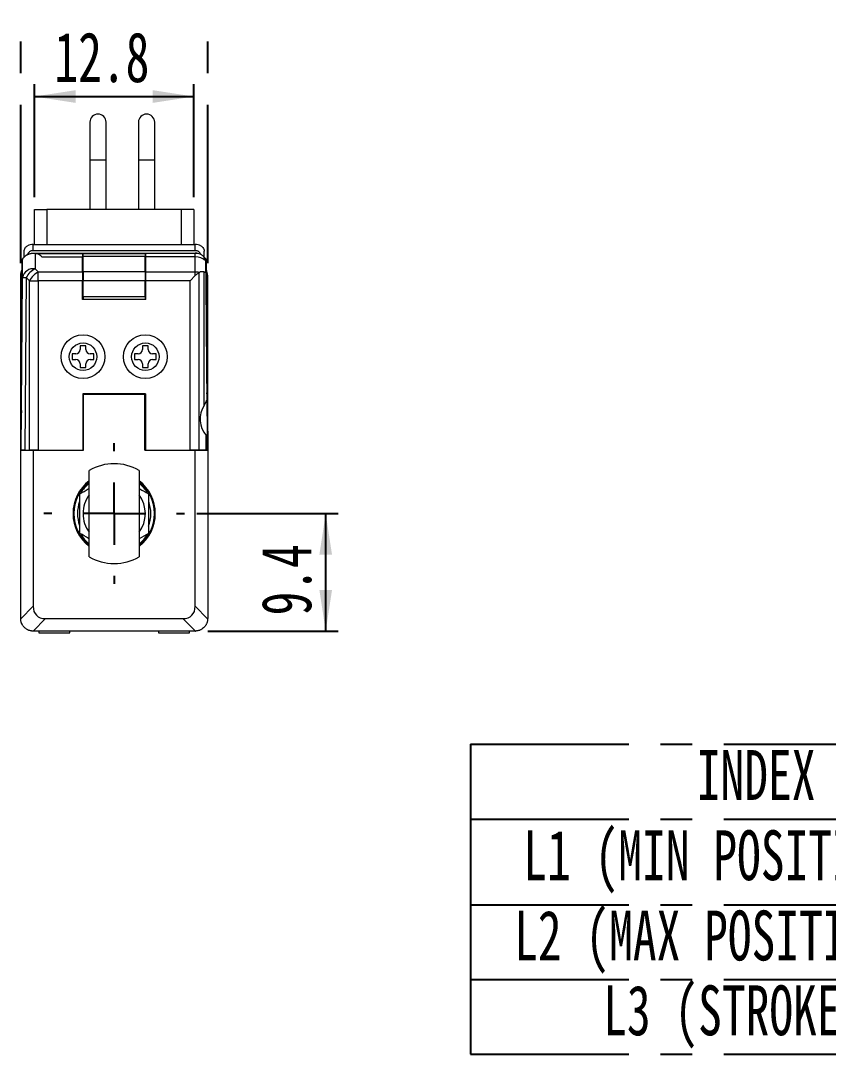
# Model space of a CAD drawing. Header units: millimetres. Extents: x 5 to 415, y 5 to 292.
# Drawn here: x 271.1 to 335.9, y 137.2 to 220.1 of the extents above; entities that cross this region are included whole.
import ezdxf

# ---------------------------------------------------------------- set-up
doc = ezdxf.new("R2010")
doc.units = ezdxf.units.MM
doc.linetypes.add('CENTERX2', pattern=[20.32, 12.7, -2.54, 2.54, -2.54])
doc.layers.add('CENTER_LINE', color=7, linetype='CENTERX2')
doc.styles.add('SLDTEXTSTYLE0', font='TXT', dxfattribs={"width": 0.7})
doc.dimstyles.new('SLDDIMSTYLE0', dxfattribs={"dimtxt": 4, "dimasz": 3.302, "dimexe": 0, "dimexo": 0.0625, "dimgap": 1, "dimtad": 1, "dimrnd": 1e-09, "dimzin": 12, "dimdsep": 46, "dimtxsty": 'SLDTEXTSTYLE0', "dimsah": 1, "dimcen": 0.09, "dimadec": 0, "dimazin": 3, "dimtfac": 1, "dimtofl": 0, "dimtmove": 0, "dimatfit": 3, "dimfxl": 1, "dimfrac": 2, "dimtolj": 1, "dimtzin": 12, "dimarcsym": 0})
doc.dimstyles.new('SLDDIMSTYLE4', dxfattribs={"dimtxt": 4, "dimasz": 3.302, "dimexe": 0, "dimexo": 0.0625, "dimgap": 1, "dimtad": 1, "dimdec": 1, "dimrnd": 1e-09, "dimzin": 12, "dimdsep": 46, "dimtxsty": 'SLDTEXTSTYLE0', "dimsah": 1, "dimcen": 0.09, "dimadec": 0, "dimazin": 3, "dimtfac": 1, "dimtdec": 1, "dimtofl": 0, "dimtmove": 0, "dimatfit": 3, "dimfxl": 1, "dimfrac": 2, "dimtolj": 1, "dimtzin": 12, "dimarcsym": 0})

# ---------------------------------------------------------------- blocks, each defined once
blk = doc.blocks.new('SW_TABLEANNOTATION_1')
at = {"layer": 'CENTER_LINE', "color": 0}
for p, q in [((0, 0), (0, -6)), ((0, 0), (49.878, 0)), ((0, -6), (0, -12.87)), ((0, -6), (49.878, -6)), ((0, -12.87), (0, -18.87)), ((0, -12.87), (49.878, -12.87)), ((0, -18.87), (0, -24.87)), ((0, -18.87), (49.878, -18.87)), ((0, -24.87), (49.878, -24.87))]:
    blk.add_line(p, q, dxfattribs=at)
at = {"layer": 'CENTER_LINE', "color": 0, "char_height": 4, "attachment_point": 1, "style": 'SLDTEXTSTYLE0'}
for s, insert in [('INDEX', (18.153, -0.47)), ('L1 (MIN POSITION)', (4.242, -6.905)), ('L2 (MAX POSITION)', (3.505, -13.34)), ('L3 (STROKE)', (10.644, -19.34))]:
    blk.add_mtext(s, dxfattribs=dict(at, insert=insert))
blk = doc.blocks.new('_D_13')
at = {"layer": 'CENTER_LINE'}
for p, q in [((272.201, 205.922), (272.201, 214.985)), ((285.001, 205.922), (285.001, 214.985)), ((272.201, 213.985), (285.001, 213.985))]:
    blk.add_line(p, q, dxfattribs=at)
for points in [[(272.201, 213.985), (275.503, 213.477), (275.503, 214.493)], [(285.001, 213.985), (281.699, 214.493), (281.699, 213.477)]]:
    blk.add_solid(points, dxfattribs=at)
at = {"layer": 'CENTER_LINE', "insert": (273.806, 219.141), "char_height": 4, "attachment_point": 1, "style": 'SLDTEXTSTYLE0'}
blk.add_mtext('12.8', dxfattribs=at)
blk = doc.blocks.new('_D_14')
at = {"layer": 'CENTER_LINE'}
for p, q in [((271.101, 200.622), (271.101, 222.923)), ((286.101, 200.622), (286.101, 222.923)), ((271.101, 221.923), (286.101, 221.923))]:
    blk.add_line(p, q, dxfattribs=at)
for centre, start, end in [((280.584, 224.254), 153.43495, 206.56505), ((276.617, 224.254), 333.43495, 26.56505)]:
    blk.add_arc(centre, 5.211, start, end, dxfattribs=at)
for points in [[(271.101, 221.923), (274.403, 221.415), (274.403, 222.431)], [(286.101, 221.923), (282.799, 222.431), (282.799, 221.415)]]:
    blk.add_solid(points, dxfattribs=at)
at = {"layer": 'CENTER_LINE', "insert": (275.923, 227.079), "char_height": 4, "attachment_point": 1, "style": 'SLDTEXTSTYLE0'}
blk.add_mtext('15', dxfattribs=at)
blk = doc.blocks.new('_D_15')
at = {"layer": 'CENTER_LINE'}
for p, q in [((285.241, 180.54), (296.568, 180.54)), ((295.568, 171.12), (295.568, 180.54)), ((286.101, 171.12), (296.568, 171.12))]:
    blk.add_line(p, q, dxfattribs=at)
for points in [[(295.568, 180.54), (295.06, 177.238), (296.076, 177.238)], [(295.568, 171.12), (296.076, 174.422), (295.06, 174.422)]]:
    blk.add_solid(points, dxfattribs=at)
at = {"layer": 'CENTER_LINE', "insert": (290.411, 172.374), "char_height": 4, "attachment_point": 1, "rotation": 90, "style": 'SLDTEXTSTYLE0'}
blk.add_mtext('9.4', dxfattribs=at)
blk = doc.blocks.new('SW_CENTERMARKSYMBOL_2')
at = {"layer": 'CENTER_LINE', "color": 0}
for p, q in [((0, 5), (0, 5.641)), ((0, 0), (0, 2.5)), ((-5, 0), (-5.641, 0)), ((0, 0), (-2.5, 0)), ((0, 0), (0, -2.5)), ((0, 0), (2.5, 0)), ((5, 0), (5.641, 0)), ((0, -5), (0, -5.641))]:
    blk.add_line(p, q, dxfattribs=at)

msp = doc.modelspace()

# ---------------------------------------------------------------- linework, layer by layer
at = {"color": 7, "linetype": 'Continuous', "lineweight": 18}
for p, q in [((276.651, 211.922), (276.651, 208.922)), ((277.951, 208.922), (277.951, 211.922)), ((280.551, 211.922), (280.551, 208.922)), ((281.851, 208.922), (281.851, 211.922)), ((276.651, 208.922), (276.651, 204.922)), ((277.951, 204.922), (277.951, 208.922)), ((280.551, 208.922), (280.551, 204.922)), ((281.851, 204.922), (281.851, 208.922)), ((272.201, 202.122), (272.201, 204.922)), ((284.001, 204.922), (273.201, 204.922)), ((285.001, 204.922), (285.001, 202.122)), ((272.101, 201.622), (272.101, 202.122)), ((272.101, 202.122), (285.101, 202.122)), ((285.101, 201.622), (272.101, 201.622)), ((272.101, 201.422), (285.101, 201.422)), ((272.101, 201.422), (276.051, 201.422)), ((276.051, 201.397), (276.051, 201.422)), ((276.122, 201.422), (276.101, 201.378)), ((276.122, 201.422), (281.079, 201.422)), ((281.079, 201.422), (281.101, 201.378)), ((281.151, 201.422), (285.101, 201.422)), ((281.151, 201.396), (281.151, 201.422)), ((285.101, 201.622), (285.101, 202.122)), ((271.101, 185.622), (271.234, 200.921)), ((271.254, 199.477), (271.254, 200.954)), ((271.371, 201.105), (271.371, 201.122)), ((272.254, 201.41), (272.254, 200.175)), ((272.321, 201.397), (276.051, 201.397)), ((276.051, 201.104), (272.831, 201.104)), ((276.051, 201.397), (276.051, 201.104)), ((276.051, 199.915), (276.051, 201.104)), ((276.101, 200.866), (276.051, 200.866)), ((276.101, 200.822), (276.051, 200.822)), ((276.101, 200.822), (276.101, 201.378)), ((276.101, 201.378), (276.105, 201.37)), ((276.101, 199.014), (276.101, 200.822)), ((281.097, 201.37), (276.105, 201.37)), ((276.12, 199.915), (276.109, 201.165)), ((281.092, 201.165), (276.109, 201.165)), ((281.081, 199.915), (281.092, 201.165)), ((281.101, 201.378), (281.097, 201.37)), ((281.101, 201.378), (281.101, 200.822)), ((281.101, 200.866), (281.151, 200.866)), ((281.101, 199.014), (281.101, 200.822)), ((281.101, 200.822), (281.151, 200.822)), ((285.101, 201.396), (281.151, 201.396)), ((281.151, 201.129), (281.151, 201.396)), ((285.101, 201.129), (281.151, 201.129)), ((281.151, 199.915), (281.151, 201.129)), ((285.101, 201.129), (285.101, 201.396)), ((285.101, 199.915), (285.101, 201.129)), ((285.834, 200.873), (285.83, 201.106)), ((285.94, 199.847), (285.94, 200.806)), ((285.967, 200.921), (286.101, 185.622)), ((272.254, 200.175), (272.515, 199.915)), ((272.515, 199.208), (272.515, 199.915)), ((272.515, 199.915), (276.051, 199.915)), ((276.051, 199.915), (276.051, 199.208)), ((281.081, 199.915), (276.12, 199.915)), ((281.151, 199.915), (285.101, 199.915)), ((281.151, 199.208), (281.151, 199.915)), ((285.101, 199.622), (285.101, 199.915)), ((285.393, 199.851), (285.393, 185.622)), ((285.808, 189.215), (285.808, 199.915)), ((271.101, 185.622), (271.101, 199.622)), ((271.132, 185.622), (271.254, 199.477)), ((271.547, 199.468), (271.425, 185.622)), ((271.808, 199.208), (271.547, 199.468)), ((271.808, 199.208), (272.515, 199.208)), ((271.808, 185.622), (271.808, 199.208)), ((276.051, 199.208), (272.515, 199.208)), ((272.515, 199.208), (272.515, 185.622)), ((276.051, 197.722), (276.051, 199.208)), ((276.101, 199.014), (276.051, 199.014)), ((276.106, 198.422), (276.101, 199.014)), ((281.079, 199.208), (276.122, 199.208)), ((276.122, 197.922), (276.122, 199.208)), ((281.079, 197.922), (281.079, 199.208)), ((281.095, 198.422), (281.101, 199.014)), ((281.101, 199.014), (281.151, 199.014)), ((284.686, 199.208), (281.151, 199.208)), ((281.151, 197.722), (281.151, 199.208)), ((284.686, 199.208), (285.101, 199.622)), ((284.686, 185.622), (284.686, 199.208)), ((286.101, 185.622), (286.101, 199.622)), ((276.109, 198.422), (276.051, 198.422)), ((276.109, 197.922), (276.109, 198.422)), ((281.092, 197.922), (281.092, 198.422)), ((281.092, 198.422), (281.151, 198.422)), ((276.109, 197.922), (276.051, 197.922)), ((281.151, 197.722), (276.051, 197.722)), ((276.104, 197.922), (276.104, 197.722)), ((276.113, 197.922), (276.113, 197.722)), ((276.122, 197.922), (276.113, 197.922)), ((281.079, 197.922), (276.122, 197.922)), ((281.079, 197.922), (281.088, 197.922)), ((281.088, 197.922), (281.088, 197.722)), ((281.092, 197.922), (281.151, 197.922)), ((281.097, 197.922), (281.097, 197.722)), ((276.334, 193.997), (275.867, 193.997)), ((275.867, 193.997), (275.867, 193.705)), ((276.334, 193.705), (276.334, 193.997)), ((281.334, 193.997), (280.867, 193.997)), ((280.867, 193.997), (280.867, 193.705)), ((281.334, 193.705), (281.334, 193.997)), ((275.226, 193.355), (275.226, 192.889)), ((275.517, 193.355), (275.226, 193.355)), ((276.976, 193.355), (276.684, 193.355)), ((276.976, 192.889), (276.976, 193.355)), ((280.226, 193.355), (280.226, 192.889)), ((280.517, 193.355), (280.226, 193.355)), ((281.976, 193.355), (281.684, 193.355)), ((281.976, 192.889), (281.976, 193.355)), ((275.226, 192.889), (275.517, 192.889)), ((275.867, 192.539), (275.867, 192.247)), ((276.334, 192.247), (276.334, 192.539)), ((276.684, 192.889), (276.976, 192.889)), ((280.226, 192.889), (280.517, 192.889)), ((280.867, 192.539), (280.867, 192.247)), ((281.334, 192.247), (281.334, 192.539)), ((281.684, 192.889), (281.976, 192.889)), ((275.867, 192.247), (276.334, 192.247)), ((280.867, 192.247), (281.334, 192.247)), ((281.126, 190.147), (276.076, 190.147)), ((276.076, 190.147), (276.076, 185.622)), ((276.151, 185.62), (276.151, 190.12)), ((276.151, 190.12), (281.051, 190.12)), ((277.555, 190.147), (277.528, 190.12)), ((278.683, 190.12), (278.655, 190.147)), ((281.051, 185.62), (281.051, 190.12)), ((281.126, 190.147), (281.126, 185.622)), ((276.151, 189.122), (276.076, 189.122)), ((281.126, 189.122), (281.051, 189.122)), ((276.076, 187.122), (276.151, 187.122)), ((281.051, 187.122), (281.126, 187.122)), ((285.979, 185.622), (285.968, 186.801)), ((286.058, 186.576), (286.066, 185.622)), ((276.151, 186.053), (276.076, 186.093)), ((271.132, 185.622), (271.101, 185.622)), ((271.101, 172.12), (271.101, 185.62)), ((271.101, 185.62), (272.101, 185.62)), ((271.106, 185.62), (271.106, 185.622)), ((271.12, 185.62), (271.12, 185.622)), ((271.425, 185.622), (271.132, 185.622)), ((271.416, 185.62), (271.416, 185.622)), ((271.425, 185.622), (271.808, 185.622)), ((271.798, 185.62), (271.798, 185.622)), ((272.515, 185.622), (271.808, 185.622)), ((271.851, 185.62), (271.851, 185.622)), ((272.101, 185.62), (272.101, 173.11)), ((272.101, 185.62), (276.151, 185.62)), ((272.515, 185.622), (276.076, 185.622)), ((272.651, 185.622), (272.651, 185.62)), ((281.126, 185.654), (281.021, 185.62)), ((281.051, 185.62), (285.101, 185.62)), ((281.126, 185.622), (284.686, 185.622)), ((285.393, 185.622), (284.686, 185.622)), ((285.101, 173.11), (285.101, 185.62)), ((285.101, 185.62), (286.101, 185.62)), ((285.201, 185.62), (285.201, 185.622)), ((285.979, 185.622), (285.393, 185.622)), ((285.701, 185.622), (285.701, 185.62)), ((285.785, 185.622), (285.785, 185.62)), ((286.066, 185.622), (285.979, 185.622)), ((286.101, 185.622), (286.066, 185.622)), ((286.081, 185.62), (286.081, 185.622)), ((286.092, 185.62), (286.092, 185.622)), ((286.101, 185.62), (286.101, 172.12)), ((276.601, 177.075), (276.601, 184.004)), ((280.601, 184.004), (280.601, 180.54)), ((275.995, 182.21), (275.995, 182.318)), ((281.195, 182.318), (281.195, 182.217)), ((280.601, 180.54), (280.601, 177.075)), ((275.496, 179.42), (275.56, 179.42)), ((281.641, 179.42), (281.705, 179.42)), ((275.995, 178.761), (275.995, 178.869)), ((281.351, 178.952), (280.601, 178.519)), ((281.195, 178.862), (281.195, 178.761)), ((271.101, 172.11), (272.101, 173.11)), ((285.101, 173.11), (286.1, 172.11)), ((273.09, 172.12), (272.091, 171.12)), ((273.09, 172.12), (284.111, 172.12)), ((285.111, 171.12), (284.111, 172.12)), ((285.101, 171.12), (272.101, 171.12)), ((272.551, 171.12), (272.551, 170.97)), ((272.551, 170.97), (273.801, 170.97)), ((273.801, 170.97), (275.051, 170.97)), ((275.051, 170.97), (275.051, 171.12)), ((282.151, 171.12), (282.151, 170.97)), ((282.151, 170.97), (283.401, 170.97)), ((283.401, 170.97), (284.651, 170.97)), ((284.651, 170.97), (284.651, 171.12))]:
    msp.add_line(p, q, dxfattribs=at)
at = {"color": 8, "linetype": 'Continuous', "lineweight": 18}
for p, q in [((276.651, 208.922), (277.951, 208.922)), ((280.551, 208.922), (281.851, 208.922)), ((273.201, 204.922), (273.201, 202.122)), ((284.001, 202.122), (284.001, 204.922)), ((271.371, 201.122), (271.386, 201.122))]:
    msp.add_line(p, q, dxfattribs=at)
at = {"color": 7, "linetype": 'Continuous', "lineweight": 18}
for centre, radius in [((276.101, 193.122), 1.75), ((281.101, 193.122), 1.75), ((276.101, 193.122), 1.1), ((281.101, 193.122), 1.1)]:
    msp.add_circle(centre, radius, dxfattribs=at)
for centre, radius, start, end in [((277.301, 211.922), 0.65, 0, 180), ((281.201, 211.922), 0.65, 0, 180), ((285.101, 201.122), 1, 63.69863, 90), ((285.101, 200.422), 1, 82.48354, 90), ((285.101, 200.422), 1, 77.34027, 90), ((272.101, 200.422), 1, 147.81989, 150.05281), ((272.101, 200.422), 1, 43.04269, 81.16753), ((285.142, 199.984), 1.146, 45.82364, 92.07245), ((285.101, 200.422), 1, 32.66721, 77.34027), ((285.101, 200.422), 1, 29.94719, 32.66721), ((272.131, 199.286), 0.897, 82.12722, 167.73628), ((273.007, 198.716), 1.642, 117.27378, 152.72622), ((273.267, 198.455), 1.642, 117.27378, 152.72622), ((285.102, 198.536), 1.378, 76.08614, 90.07918), ((285.627, 199.489), 0.43, 116.60592, 122.80643), ((285.101, 199.622), 1, 0, 29.12304), ((271.553, 204.602), 5.133, 266.658, 269.92808), ((275.517, 193.705), 0.35, 270, 0), ((276.684, 193.705), 0.35, 180, 270), ((280.517, 193.705), 0.35, 270, 0), ((281.684, 193.705), 0.35, 180, 270), ((275.517, 192.539), 0.35, 0, 90), ((276.684, 192.539), 0.35, 90, 180), ((280.517, 192.539), 0.35, 0, 90), ((281.684, 192.539), 0.35, 90, 180), ((287.601, 188.122), 2.1, 148.62287, 218.98329), ((278.601, 180.54), 4, 60, 120), ((278.601, 180.54), 3.3, 127.3052, 232.6948), ((278.601, 180.54), 3.24, 128.11806, 231.88194), ((278.595, 180.54), 3.15, 129.27262, 145.62874), ((278.601, 180.54), 3.3, 307.3052, 52.6948), ((278.601, 180.54), 3.24, 308.11806, 51.88194), ((278.595, 180.54), 3.15, 34.37126, 50.44414), ((278.601, 180.54), 2.5, 143.1301, 180), ((278.601, 180.54), 2.5, 323.1301, 36.8699), ((278.601, 180.54), 2.94, 160.95159, 199.03597), ((278.601, 180.54), 2.94, 339.93096, 19.55781), ((278.601, 180.54), 2.5, 180, 216.8699), ((278.595, 180.54), 3.15, 214.37126, 230.72738), ((278.595, 180.54), 3.15, 309.55586, 325.62874), ((278.601, 180.54), 4, 240, 270), ((278.601, 180.54), 4, 270, 300), ((272.101, 172.12), 1, 180, 180.573), ((285.101, 172.12), 1, 359.427, 0), ((272.101, 172.12), 1, 269.427, 270), ((285.101, 172.12), 1, 270, 270.573)]:
    msp.add_arc(centre, radius, start, end, dxfattribs=at)
for centre, major_axis, ratio, start_param, end_param in [((285.101, 198.208), (0.707, 1.707), 0.414214, 0, 0.445561), ((285.101, 199.622), (1, 0), 0.414214, 0.573826, 0.785398), ((285.101, 296.625), (-1, 114.593), 0.000076, 2.576493, 2.77517), ((286.057, 188.122), (-0.018, 2.1), 0.008727, 2.398373, 7.046704), ((274.08, 174.099), (-1.715, -1.715), 0.57735, 5.759587, 6.806784), ((283.121, 174.099), (1.715, -1.715), 0.57735, 5.759587, 6.806784)]:
    msp.add_ellipse(centre, major_axis=major_axis, ratio=ratio, start_param=start_param, end_param=end_param, dxfattribs=at)
msp.add_ellipse((271.144, 188.122), major_axis=(0.007, 0.85), ratio=0.008727, dxfattribs=at)
for points in [[(272.201, 204.922), (272.216, 204.922), (272.246, 204.922), (272.477, 204.922), (272.807, 204.922), (273.069, 204.922), (273.201, 204.922)], [(285.001, 204.922), (284.986, 204.922), (284.955, 204.922), (284.724, 204.922), (284.394, 204.922), (284.132, 204.922), (284.001, 204.922)]]:
    msp.add_open_spline(points, degree=3, dxfattribs=at)
for points, knots in [([(271.254, 200.954), (271.255, 200.955), (271.256, 200.957), (271.263, 200.968), (271.276, 200.988), (271.294, 201.013), (271.319, 201.047), (271.354, 201.088), (271.386, 201.122), (271.424, 201.159), (271.468, 201.197), (271.515, 201.234), (271.567, 201.269), (271.623, 201.301), (271.683, 201.331), (271.749, 201.359), (271.82, 201.383), (271.897, 201.402), (271.977, 201.415), (272.064, 201.422), (272.157, 201.422), (272.222, 201.414), (272.254, 201.41)], [0, 0, 0, 0, 0.0379741, 0.1148992, 0.1540329, 0.192029, 0.269634, 0.3093226, 0.3533267, 0.3976727, 0.4429526, 0.4885163, 0.5336554, 0.5790445, 0.6251998, 0.6716197, 0.7223858, 0.7735166, 0.8258168, 0.8785323, 0.9389378, 1, 1, 1, 1]), ([(271.371, 201.122), (271.372, 201.199), (271.375, 201.359), (271.378, 201.503), (271.379, 201.579)], [0, 0, 0, 0, 0.479315, 1, 1, 1, 1]), ([(271.379, 201.579), (271.383, 201.625), (271.392, 201.714), (271.452, 201.841), (271.54, 201.948), (271.619, 201.995), (271.657, 202.018)], [0, 0, 0, 0, 0.268398, 0.522178, 0.764747, 1, 1, 1, 1]), ([(272.101, 201.622), (272.051, 201.618), (271.951, 201.609), (271.816, 201.541), (271.702, 201.44), (271.658, 201.351), (271.635, 201.306)], [0, 0, 0, 0, 0.2498829, 0.4998439, 0.7498829, 1, 1, 1, 1]), ([(272.101, 202.122), (272.024, 202.117), (271.87, 202.108), (271.728, 202.048), (271.657, 202.018)], [0, 0, 0, 0, 0.500008, 1, 1, 1, 1]), ([(285.566, 201.306), (285.544, 201.351), (285.499, 201.44), (285.385, 201.541), (285.25, 201.609), (285.15, 201.618), (285.101, 201.622)], [0, 0, 0, 0, 0.250117, 0.500156, 0.750117, 1, 1, 1, 1]), ([(285.544, 202.018), (285.588, 201.991), (285.676, 201.937), (285.768, 201.811), (285.814, 201.688), (285.82, 201.609), (285.822, 201.579)], [0, 0, 0, 0, 0.270501, 0.54064, 0.820446, 1, 1, 1, 1]), ([(285.83, 201.122), (285.829, 201.194), (285.826, 201.354), (285.823, 201.499), (285.822, 201.579)], [0, 0, 0, 0, 0.4520547, 1, 1, 1, 1]), ([(276.109, 201.165), (276.108, 201.229), (276.107, 201.345), (276.105, 201.362), (276.105, 201.37)], [0, 0, 0, 0, 0.557681, 1, 1, 1, 1]), ([(281.097, 201.37), (281.096, 201.358), (281.094, 201.336), (281.093, 201.217), (281.092, 201.165)], [0, 0, 0, 0, 0.557682, 1, 1, 1, 1]), ([(285.32, 201.398), (285.318, 201.397), (285.315, 201.397), (285.28, 201.396), (285.226, 201.396), (285.163, 201.396), (285.12, 201.396), (285.101, 201.396)], [0, 0, 0, 0, 0.209529, 0.419059, 0.628588, 0.838117, 1, 1, 1, 1]), ([(285.942, 200.962), (285.942, 200.96), (285.941, 200.957), (285.941, 200.919), (285.94, 200.862), (285.94, 200.813), (285.94, 200.806)], [0, 0, 0, 0, 0.2387509, 0.5024487, 0.9237691, 1, 1, 1, 1]), ([(271.101, 199.622), (271.106, 199.71), (271.117, 199.879), (271.191, 200.03), (271.227, 200.103)], [0, 0, 0, 0, 0.522752, 1, 1, 1, 1]), ([(276.12, 199.915), (276.12, 199.799), (276.122, 199.59), (276.122, 199.325), (276.122, 199.208)], [0, 0, 0, 0, 0.557568, 1, 1, 1, 1]), ([(281.081, 199.915), (281.081, 199.799), (281.079, 199.59), (281.079, 199.325), (281.079, 199.208)], [0, 0, 0, 0, 0.557568, 1, 1, 1, 1]), ([(285.393, 199.851), (285.319, 199.801), (285.221, 199.736), (285.123, 199.644), (285.101, 199.622)], [0, 0, 0, 0, 0.765617, 1, 1, 1, 1]), ([(285.808, 189.215), (285.88, 189.338), (285.966, 189.486), (286.022, 189.617), (286.031, 189.639)], [0, 0, 0, 0, 0.837006, 1, 1, 1, 1]), ([(285.968, 186.801), (285.997, 186.757), (286.047, 186.682), (286.055, 186.607), (286.058, 186.576)], [0, 0, 0, 0, 0.5829951, 1, 1, 1, 1]), ([(275.851, 182.127), (276.076, 182.257), (276.332, 182.405), (276.59, 182.554), (276.621, 182.572)], [0, 0, 0, 0, 0.880044, 1, 1, 1, 1]), ([(280.601, 182.56), (280.619, 182.55), (280.87, 182.405), (281.12, 182.261), (281.351, 182.127)], [0, 0, 0, 0, 0.074136, 1, 1, 1, 1]), ([(275.851, 178.952), (275.851, 179.086), (275.851, 179.675), (275.851, 180.74), (275.851, 181.662), (275.851, 182.127)], [0, 0, 0, 0, 0.1269715, 0.560077, 1, 1, 1, 1]), ([(281.351, 182.127), (281.351, 181.669), (281.351, 180.747), (281.351, 179.682), (281.351, 179.086), (281.351, 178.952)], [0, 0, 0, 0, 0.433314, 0.873028, 1, 1, 1, 1]), ([(276.601, 178.519), (276.582, 178.53), (276.331, 178.675), (276.081, 178.819), (275.851, 178.952)], [0, 0, 0, 0, 0.074136, 1, 1, 1, 1]), ([(272.091, 171.12), (272.063, 171.121), (272.008, 171.122), (271.925, 171.134), (271.842, 171.152), (271.762, 171.177), (271.684, 171.209), (271.61, 171.247), (271.538, 171.292), (271.47, 171.342), (271.407, 171.397), (271.349, 171.458), (271.296, 171.524), (271.233, 171.616), (271.183, 171.716), (271.145, 171.82), (271.122, 171.908), (271.105, 172.005), (271.102, 172.074), (271.101, 172.11)], [0, 0, 0, 0, 0.053242, 0.10687, 0.161679, 0.216888, 0.270126, 0.323731, 0.378502, 0.433681, 0.486843, 0.540381, 0.595105, 0.650238, 0.756386, 0.810245, 0.864867, 0.932052, 1, 1, 1, 1]), ([(286.1, 172.11), (286.1, 172.082), (286.098, 172.027), (286.086, 171.944), (286.068, 171.861), (286.043, 171.781), (286.011, 171.703), (285.973, 171.629), (285.929, 171.557), (285.878, 171.489), (285.804, 171.405), (285.719, 171.331), (285.627, 171.268), (285.554, 171.227), (285.479, 171.193), (285.4, 171.164), (285.312, 171.141), (285.216, 171.124), (285.146, 171.121), (285.111, 171.12)], [0, 0, 0, 0, 0.053242, 0.106871, 0.16168, 0.216889, 0.270128, 0.323734, 0.378505, 0.433684, 0.486846, 0.595012, 0.650145, 0.703083, 0.756384, 0.810243, 0.864866, 0.932051, 1, 1, 1, 1])]:
    msp.add_open_spline(points, degree=3, knots=knots, dxfattribs=at)

# ---------------------------------------------------------------- block references
at = {"layer": 'CENTER_LINE'}
for name, p in [('SW_CENTERMARKSYMBOL_2', (278.601, 180.54)), ('SW_TABLEANNOTATION_1', (307.178, 162.049))]:
    msp.add_blockref(name, p, dxfattribs=at)

# ---------------------------------------------------------------- dimensions: what is measured, and where the dimension line sits
dim = msp.add_linear_dim(base=(286.101, 221.923), p1=(271.101, 199.622), p2=(286.101, 199.622), text='(<>)', dimstyle='SLDDIMSTYLE0', dxfattribs=at)
dim.commit()
dim.dimension.update_dxf_attribs({"geometry": '_D_14', "text_midpoint": (278.601, 221.923), "dimtype": 160})
dim = msp.add_linear_dim(base=(285.001, 213.985), p1=(272.201, 204.922), p2=(285.001, 204.922), dimstyle='SLDDIMSTYLE0', dxfattribs=at)
dim.commit()
dim.dimension.update_dxf_attribs({"geometry": '_D_13', "text_midpoint": (278.601, 213.985), "dimtype": 160})
dim = msp.add_linear_dim(base=(295.568, 180.54), p1=(285.101, 171.12), p2=(284.241, 180.54), angle=90, dimstyle='SLDDIMSTYLE4', dxfattribs=at)
dim.commit()
dim.dimension.update_dxf_attribs({"geometry": '_D_15', "text_midpoint": (295.568, 175.83), "dimtype": 160})

doc.saveas('drawing.dxf')
